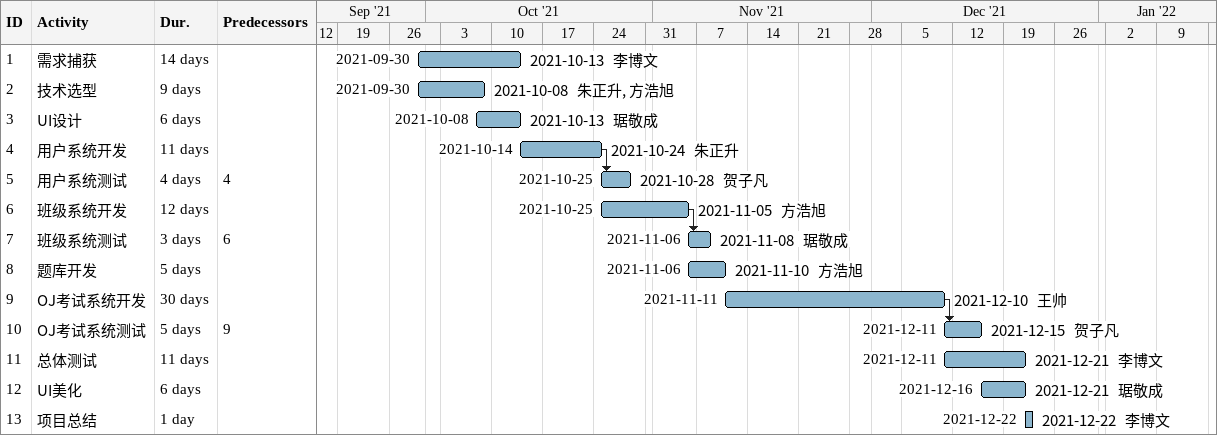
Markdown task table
| ID | Task | Duration | Start | Finish | Predecessors | Resources |
|---|---|---|---|---|---|---|
| 1 | 需求捕获 | 14d | 2021-09-30 | 2021-10-13 |  | 李博文 |
| 2 | 技术选型 | 9d | 2021-09-30 | 2021-10-08 |  | 朱正升, 方浩旭 |
| 3 | UI设计 | 6d | 2021-10-08 | 2021-10-13 |  | 琚敬成 |
| 4 | 用户系统开发 | 11d | 2021-10-14 | 2021-10-24 |  | 朱正升 |
| 5 | 用户系统测试 | 4d | 2021-10-25 | 2021-10-28 | 4 | 贺子凡 |
| 6 | 班级系统开发 | 12d | 2021-10-25 | 2021-11-05 |  | 方浩旭 |
| 7 | 班级系统测试 | 3d | 2021-11-06 | 2021-11-08 | 6 | 琚敬成 |
| 8 | 题库开发 | 5d | 2021-11-06 | 2021-11-10 |  | 方浩旭 |
| 9 | OJ考试系统开发 | 30d | 2021-11-11 | 2021-12-10 |  | 王帅 |
| 10 | OJ考试系统测试 | 5d | 2021-12-11 | 2021-12-15 | 9 | 贺子凡 |
| 11 | 总体测试 | 11d | 2021-12-11 | 2021-12-21 |  | 李博文 |
| 12 | UI美化 | 6d | 2021-12-16 | 2021-12-21 |  | 琚敬成 |
| 13 | 项目总结 | 1d | 2021-12-22 | 2021-12-22 |  | 李博文 |
